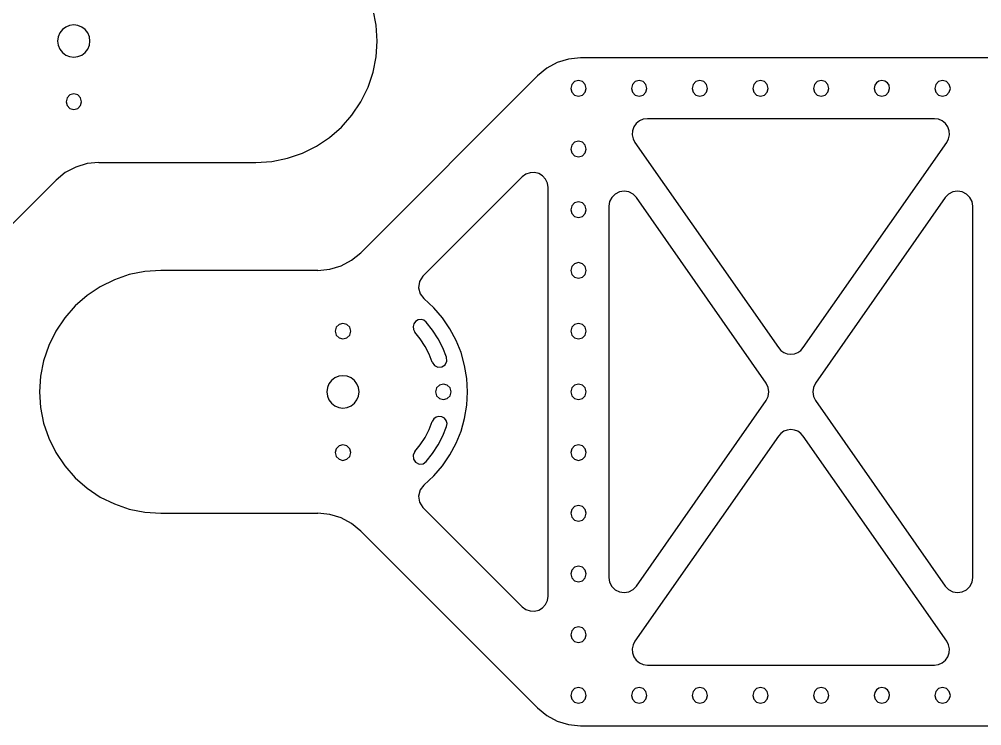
# Model space of a CAD drawing. Extents: x -1 to 592, y 0 to 291.
# Drawn here: x 256.7 to 458.2, y 0.3 to 148.1 of the extents above; entities that cross this region are included whole.
import ezdxf

# ---------------------------------------------------------------- set-up
doc = ezdxf.new("R2010")
doc.units = 0

msp = doc.modelspace()

# ---------------------------------------------------------------- linework, layer by layer
at = {"layer": 'CUT'}
for p, q in [((331.413472, 146.796825), (330.775418, 150.035933)), ((265.200633, 145.204073), (264.864978, 144.396406)), ((265.732266, 145.898592), (265.200633, 145.204073)), ((266.437138, 146.440578), (265.732266, 145.898592)), ((267.258949, 146.780023), (266.437138, 146.440578)), ((268.126236, 146.893171), (267.258949, 146.780023)), ((268.993523, 146.780023), (268.126236, 146.893171)), ((269.815334, 146.440578), (268.993523, 146.780023)), ((270.520207, 145.898592), (269.815334, 146.440578)), ((271.051839, 145.204073), (270.520207, 145.898592)), ((271.387494, 144.396406), (271.051839, 145.204073)), ((331.626156, 143.514975), (331.413472, 146.796825)), ((264.864978, 144.396406), (264.74804, 143.514975)), ((264.74804, 143.514975), (264.864978, 142.633544)), ((271.504432, 143.514975), (271.387494, 144.396406)), ((271.387494, 142.633544), (271.504432, 143.514975)), ((271.504432, 143.514975), (271.504432, 143.514975)), ((331.413472, 140.233125), (331.626156, 143.514975)), ((264.864978, 142.633544), (265.200633, 141.825877)), ((265.200633, 141.825877), (265.732266, 141.131358)), ((265.732266, 141.131358), (266.437138, 140.589372)), ((269.815334, 140.589372), (270.520207, 141.131358)), ((270.520207, 141.131358), (271.051839, 141.825877)), ((271.051839, 141.825877), (271.387494, 142.633544)), ((266.437138, 140.589372), (267.258949, 140.249927)), ((267.258949, 140.249927), (268.126236, 140.136779)), ((268.126236, 140.136779), (268.993523, 140.249927)), ((268.993523, 140.249927), (269.815334, 140.589372)), ((330.775418, 136.994017), (331.413472, 140.233125)), ((371.682499, 139.718478), (369.311641, 138.998031)), ((374.171711, 139.964761), (371.682499, 139.718478)), ((566.922411, 139.964888), (374.17105, 139.964888)), ((329.711996, 133.840392), (330.775418, 136.994017)), ((367.125759, 137.831014), (365.191473, 136.245023)), ((369.311641, 138.998031), (367.125759, 137.831014)), ((365.191103, 136.245115), (328.181232, 99.234451)), ((372.94521, 135.028077), (372.347876, 134.430742)), ((373.761184, 135.246716), (372.94521, 135.028077)), ((374.577158, 135.028077), (373.761184, 135.246716)), ((375.174492, 134.430742), (374.577158, 135.028077)), ((385.645194, 135.028077), (385.04786, 134.430742)), ((386.461168, 135.246716), (385.645194, 135.028077)), ((387.277142, 135.028077), (386.461168, 135.246716)), ((387.874476, 134.430742), (387.277142, 135.028077)), ((398.345178, 135.028077), (397.747844, 134.430742)), ((399.161152, 135.246716), (398.345178, 135.028077)), ((399.977126, 135.028077), (399.161152, 135.246716)), ((400.57446, 134.430742), (399.977126, 135.028077)), ((411.045162, 135.028077), (410.447828, 134.430742)), ((411.861136, 135.246716), (411.045162, 135.028077)), ((412.67711, 135.028077), (411.861136, 135.246716)), ((413.274444, 134.430742), (412.67711, 135.028077)), ((423.745146, 135.028077), (423.147812, 134.430742)), ((424.56112, 135.246716), (423.745146, 135.028077)), ((425.377094, 135.028077), (424.56112, 135.246716)), ((425.974428, 134.430742), (425.377094, 135.028077)), ((436.625876, 135.11847), (436.107143, 134.76873)), ((437.261104, 135.246716), (436.625876, 135.11847)), ((437.896332, 135.11847), (437.261104, 135.246716)), ((438.415065, 134.76873), (437.896332, 135.11847)), ((449.145114, 135.028077), (448.54778, 134.430742)), ((449.961088, 135.246716), (449.145114, 135.028077)), ((450.777062, 135.028077), (449.961088, 135.246716)), ((451.374396, 134.430742), (450.777062, 135.028077)), ((328.223206, 130.814991), (329.711996, 133.840392)), ((372.347876, 134.430742), (372.129236, 133.614769)), ((372.129236, 133.614769), (372.347876, 132.798795)), ((375.393132, 133.614769), (375.174492, 134.430742)), ((375.174492, 132.798795), (375.393132, 133.614769)), ((375.393132, 133.614769), (375.393132, 133.614769)), ((385.04786, 134.430742), (384.82922, 133.614769)), ((384.82922, 133.614769), (385.04786, 132.798795)), ((388.093116, 133.614769), (387.874476, 134.430742)), ((387.874476, 132.798795), (388.093116, 133.614769)), ((388.093116, 133.614769), (388.093116, 133.614769)), ((397.747844, 134.430742), (397.529204, 133.614769)), ((397.529204, 133.614769), (397.747844, 132.798795)), ((400.7931, 133.614769), (400.57446, 134.430742)), ((400.57446, 132.798795), (400.7931, 133.614769)), ((400.7931, 133.614769), (400.7931, 133.614769)), ((410.447828, 134.430742), (410.229188, 133.614769)), ((410.229188, 133.614769), (410.447828, 132.798795)), ((413.493084, 133.614769), (413.274444, 134.430742)), ((413.274444, 132.798795), (413.493084, 133.614769)), ((413.493084, 133.614769), (413.493084, 133.614769)), ((423.147812, 134.430742), (422.929172, 133.614769)), ((422.929172, 133.614769), (423.147812, 132.798795)), ((426.193068, 133.614769), (425.974428, 134.430742)), ((425.974428, 132.798795), (426.193068, 133.614769)), ((426.193068, 133.614769), (426.193068, 133.614769)), ((435.757403, 134.249996), (435.629156, 133.614769)), ((435.629156, 133.614769), (435.847796, 132.798795)), ((436.107143, 134.76873), (435.757403, 134.249996)), ((438.764805, 134.249996), (438.415065, 134.76873)), ((438.674412, 132.798795), (438.893052, 133.614769)), ((438.893052, 133.614769), (438.764805, 134.249996)), ((438.893052, 133.614769), (438.893052, 133.614769)), ((448.54778, 134.430742), (448.32914, 133.614769)), ((448.32914, 133.614769), (448.54778, 132.798795)), ((451.593036, 133.614769), (451.374396, 134.430742)), ((451.374396, 132.798795), (451.593036, 133.614769)), ((451.593036, 133.614769), (451.593036, 133.614769)), ((266.712928, 131.630965), (266.494288, 130.814991)), ((267.310262, 132.228299), (266.712928, 131.630965)), ((268.126236, 132.446939), (267.310262, 132.228299)), ((268.94221, 132.228299), (268.126236, 132.446939)), ((269.539544, 131.630965), (268.94221, 132.228299)), ((269.758184, 130.814991), (269.539544, 131.630965)), ((372.347876, 132.798795), (372.94521, 132.20146)), ((372.94521, 132.20146), (373.761184, 131.982821)), ((373.761184, 131.982821), (374.577158, 132.20146)), ((374.577158, 132.20146), (375.174492, 132.798795)), ((385.04786, 132.798795), (385.645194, 132.20146)), ((385.645194, 132.20146), (386.461168, 131.982821)), ((386.461168, 131.982821), (387.277142, 132.20146)), ((387.277142, 132.20146), (387.874476, 132.798795)), ((397.747844, 132.798795), (398.345178, 132.20146)), ((398.345178, 132.20146), (399.161152, 131.982821)), ((399.161152, 131.982821), (399.977126, 132.20146)), ((399.977126, 132.20146), (400.57446, 132.798795)), ((410.447828, 132.798795), (411.045162, 132.20146)), ((411.045162, 132.20146), (411.861136, 131.982821)), ((411.861136, 131.982821), (412.67711, 132.20146)), ((412.67711, 132.20146), (413.274444, 132.798795)), ((423.147812, 132.798795), (423.745146, 132.20146)), ((423.745146, 132.20146), (424.56112, 131.982821)), ((424.56112, 131.982821), (425.377094, 132.20146)), ((425.377094, 132.20146), (425.974428, 132.798795)), ((435.847796, 132.798795), (436.44513, 132.20146)), ((436.44513, 132.20146), (437.261104, 131.982821)), ((437.261104, 131.982821), (438.077078, 132.20146)), ((438.077078, 132.20146), (438.674412, 132.798795)), ((448.54778, 132.798795), (449.145114, 132.20146)), ((449.145114, 132.20146), (449.961088, 131.982821)), ((449.961088, 131.982821), (450.777062, 132.20146)), ((450.777062, 132.20146), (451.374396, 132.798795)), ((266.494288, 130.814991), (266.712928, 129.999017)), ((266.712928, 129.999017), (267.310262, 129.401683)), ((267.310262, 129.401683), (268.126236, 129.183043)), ((268.126236, 129.183043), (268.94221, 129.401683)), ((268.94221, 129.401683), (269.539544, 129.999017)), ((269.539544, 129.999017), (269.758184, 130.814991)), ((269.758184, 130.814991), (269.758184, 130.814991)), ((326.347527, 128.01296), (328.223206, 130.814991)), ((324.148118, 125.515197), (326.347527, 128.01296)), ((387.317256, 127.145452), (386.532836, 126.804181)), ((388.179846, 127.264777), (387.317256, 127.145452)), ((448.243706, 127.264904), (388.180719, 127.264904)), ((449.105026, 127.145452), (448.242436, 127.264777)), ((449.889447, 126.804181), (449.105026, 127.145452)), ((321.661995, 123.343072), (324.148118, 125.515197)), ((385.363689, 125.556028), (385.071174, 124.735824)), ((385.867881, 126.266021), (385.363689, 125.556028)), ((386.532836, 126.804181), (385.867881, 126.266021)), ((450.554401, 126.266021), (449.889447, 126.804181)), ((451.058594, 125.556028), (450.554401, 126.266021)), ((451.351108, 124.735824), (451.058594, 125.556028)), ((318.926172, 121.517957), (321.661995, 123.343072)), ((385.071174, 124.735824), (385.011622, 123.882458)), ((385.011622, 123.882458), (385.181876, 123.044129)), ((385.181876, 123.044129), (385.578784, 122.269039)), ((450.843499, 122.269039), (451.240406, 123.044129)), ((451.240406, 123.044129), (451.410661, 123.882458)), ((451.410661, 123.882458), (451.351108, 124.735824)), ((315.977665, 120.061223), (318.926172, 121.517957)), ((372.347876, 121.730758), (372.129236, 120.914785)), ((372.129236, 120.914785), (372.347876, 120.098811)), ((372.94521, 122.328093), (372.347876, 121.730758)), ((373.761184, 122.546732), (372.94521, 122.328093)), ((374.577158, 122.328093), (373.761184, 122.546732)), ((375.174492, 121.730758), (374.577158, 122.328093)), ((375.393132, 120.914785), (375.174492, 121.730758)), ((375.174492, 120.098811), (375.393132, 120.914785)), ((375.393132, 120.914785), (375.393132, 120.914785)), ((385.579869, 122.269047), (415.610039, 79.367178)), ((420.811741, 79.367178), (450.844557, 122.269047)), ((309.590657, 118.338377), (312.853488, 118.994239)), ((312.853488, 118.994239), (315.977665, 120.061223)), ((372.347876, 120.098811), (372.94521, 119.501476)), ((372.94521, 119.501476), (373.761184, 119.282837)), ((373.761184, 119.282837), (374.577158, 119.501476)), ((374.577158, 119.501476), (375.174492, 120.098811)), ((268.526685, 117.148276), (266.340802, 115.981258)), ((270.897542, 117.868724), (268.526685, 117.148276)), ((273.386755, 118.115007), (270.897542, 117.868724)), ((273.386093, 118.115094), (306.226135, 118.115094)), ((306.226188, 118.115007), (309.590657, 118.338377)), ((266.340802, 115.981258), (264.406517, 114.395266)), ((361.992294, 115.084296), (341.204008, 94.298126)), ((362.748034, 115.643933), (361.991156, 115.084217)), ((363.616802, 115.953127), (362.748034, 115.643933)), ((364.537763, 115.999922), (363.616802, 115.953127)), ((365.451218, 115.772446), (364.537763, 115.999922)), ((366.257978, 115.287383), (365.451218, 115.772446)), ((366.876104, 114.603074), (366.257978, 115.287383)), ((227.396012, 77.384923), (264.406146, 114.395322)), ((367.271781, 113.770129), (366.876104, 114.603074)), ((367.411192, 112.839156), (367.271781, 113.770129)), ((367.410954, 27.390642), (367.410954, 112.839045)), ((380.725777, 110.812066), (380.272261, 109.933755)), ((381.42711, 111.508658), (380.725777, 110.812066)), ((382.331644, 111.962688), (381.42711, 111.508658)), ((383.333036, 112.109448), (382.331644, 111.962688)), ((384.307059, 111.940965), (383.333036, 112.109448)), ((385.182272, 111.481499), (384.307059, 111.940965)), ((385.887235, 110.755308), (385.182272, 111.481499)), ((451.240012, 111.481482), (450.535048, 110.755308)), ((452.115221, 111.940935), (451.240012, 111.481482)), ((453.089235, 112.10941), (452.115221, 111.940935)), ((454.090616, 111.962649), (453.089235, 112.10941)), ((454.995141, 111.508624), (454.090616, 111.962649)), ((455.696469, 110.812042), (454.995141, 111.508624)), ((456.149987, 109.933743), (455.696469, 110.812042)), ((372.347876, 109.030774), (372.129236, 108.214801)), ((372.94521, 109.628109), (372.347876, 109.030774)), ((373.761184, 109.846748), (372.94521, 109.628109)), ((374.577158, 109.628109), (373.761184, 109.846748)), ((375.174492, 109.030774), (374.577158, 109.628109)), ((375.393132, 108.214801), (375.174492, 109.030774)), ((380.110938, 108.934593), (380.110938, 31.295093)), ((380.272261, 109.933755), (380.111176, 108.934567)), ((413.062105, 71.935571), (385.886785, 110.755189)), ((450.534995, 110.755189), (423.362321, 71.935571)), ((456.31108, 108.934567), (456.149987, 109.933743)), ((456.310842, 31.295093), (456.310842, 108.934593)), ((372.129236, 108.214801), (372.347876, 107.398827)), ((372.347876, 107.398827), (372.94521, 106.801492)), ((372.94521, 106.801492), (373.761184, 106.582853)), ((373.761184, 106.582853), (374.577158, 106.801492)), ((374.577158, 106.801492), (375.174492, 107.398827)), ((375.174492, 107.398827), (375.393132, 108.214801)), ((375.393132, 108.214801), (375.393132, 108.214801)), ((326.246709, 97.648565), (328.180994, 99.234557)), ((324.060826, 96.481547), (326.246709, 97.648565)), ((372.94521, 96.928125), (372.347876, 96.33079)), ((373.761184, 97.146764), (372.94521, 96.928125)), ((374.577158, 96.928125), (373.761184, 97.146764)), ((375.174492, 96.33079), (374.577158, 96.928125)), ((282.996827, 95.291447), (279.733996, 94.635585)), ((286.361296, 95.514817), (282.996827, 95.291447)), ((319.201285, 95.514944), (286.361244, 95.514944)), ((319.200756, 95.514817), (321.689968, 95.761099)), ((321.689968, 95.761099), (324.060826, 96.481547)), ((372.347876, 96.33079), (372.129236, 95.514817)), ((372.129236, 95.514817), (372.347876, 94.698843)), ((372.347876, 94.698843), (372.94521, 94.101508)), ((374.577158, 94.101508), (375.174492, 94.698843)), ((375.393132, 95.514817), (375.174492, 96.33079)), ((375.174492, 94.698843), (375.393132, 95.514817)), ((375.393132, 95.514817), (375.393132, 95.514817)), ((276.60982, 93.568601), (273.661312, 92.111866)), ((279.733996, 94.635585), (276.60982, 93.568601)), ((340.490328, 93.20194), (340.278428, 91.910466)), ((341.205145, 94.298227), (340.490328, 93.20194)), ((372.94521, 94.101508), (373.761184, 93.882869)), ((373.761184, 93.882869), (374.577158, 94.101508)), ((273.661312, 92.111866), (270.925489, 90.286751)), ((340.278428, 91.910466), (340.605452, 90.643239)), ((270.925489, 90.286751), (268.439366, 88.114627)), ((340.605452, 90.643239), (341.415833, 89.615576)), ((343.468086, 87.701004), (341.415833, 89.615576)), ((268.439366, 88.114627), (266.239957, 85.616864)), ((345.281022, 85.59179), (343.468086, 87.701004)), ((266.239957, 85.616864), (264.364279, 82.814833)), ((339.669846, 84.856934), (339.285511, 84.35729)), ((340.217917, 85.168344), (339.669846, 84.856934)), ((340.821895, 85.242839), (340.217917, 85.168344)), ((341.409739, 85.085432), (340.821895, 85.242839)), ((341.909412, 84.701135), (341.409739, 85.085432)), ((343.233746, 83.021863), (341.909412, 84.701135)), ((346.844064, 83.310536), (345.281022, 85.59179)), ((264.364279, 82.814833), (262.875488, 79.789432)), ((323.04794, 83.630806), (322.8293, 82.814833)), ((322.8293, 82.814833), (323.04794, 81.998859)), ((323.645274, 84.228141), (323.04794, 83.630806)), ((324.461248, 84.44678), (323.645274, 84.228141)), ((325.277222, 84.228141), (324.461248, 84.44678)), ((325.874557, 83.630806), (325.277222, 84.228141)), ((326.093196, 82.814833), (325.874557, 83.630806)), ((325.874557, 81.998859), (326.093196, 82.814833)), ((326.093196, 82.814833), (326.093196, 82.814833)), ((339.285511, 84.35729), (339.12806, 83.769457)), ((339.12806, 83.769457), (339.20251, 83.165474)), ((339.20251, 83.165474), (339.513878, 82.61738)), ((340.64902, 81.178004), (339.513878, 82.61738)), ((344.388083, 81.227334), (343.233746, 83.021863)), ((348.146635, 80.879849), (346.844064, 83.310536)), ((372.347876, 83.630806), (372.129236, 82.814833)), ((372.129236, 82.814833), (372.347876, 81.998859)), ((372.94521, 84.228141), (372.347876, 83.630806)), ((373.761184, 84.44678), (372.94521, 84.228141)), ((374.577158, 84.228141), (373.761184, 84.44678)), ((375.174492, 83.630806), (374.577158, 84.228141)), ((375.393132, 82.814833), (375.174492, 83.630806)), ((375.174492, 81.998859), (375.393132, 82.814833)), ((375.393132, 82.814833), (375.393132, 82.814833)), ((323.04794, 81.998859), (323.645274, 81.401524)), ((323.645274, 81.401524), (324.461248, 81.182885)), ((324.461248, 81.182885), (325.277222, 81.401524)), ((325.277222, 81.401524), (325.874557, 81.998859)), ((341.638451, 79.639836), (340.64902, 81.178004)), ((345.365016, 79.33038), (344.388083, 81.227334)), ((349.178158, 78.322332), (348.146635, 80.879849)), ((372.347876, 81.998859), (372.94521, 81.401524)), ((372.94521, 81.401524), (373.761184, 81.182885)), ((373.761184, 81.182885), (374.577158, 81.401524)), ((374.577158, 81.401524), (375.174492, 81.998859)), ((262.875488, 79.789432), (261.812066, 76.635806)), ((342.475821, 78.013876), (341.638451, 79.639836)), ((346.157134, 77.343836), (345.365016, 79.33038)), ((415.610092, 79.367184), (416.121463, 78.797515)), ((416.121463, 78.797515), (416.744902, 78.37178)), ((419.677381, 78.37178), (420.300819, 78.797515)), ((420.300819, 78.797515), (420.812191, 79.367184)), ((261.812066, 76.635806), (261.174013, 73.396698)), ((343.154778, 76.311123), (342.475821, 78.013876)), ((346.214279, 76.524012), (346.157134, 77.343836)), ((349.928056, 75.66059), (349.178158, 78.322332)), ((416.744902, 78.37178), (417.451198, 78.105185)), ((417.451198, 78.105185), (418.211141, 78.012941)), ((418.211141, 78.012941), (418.971084, 78.105185)), ((418.971084, 78.105185), (419.677381, 78.37178)), ((343.154778, 76.311123), (343.614042, 75.629615)), ((343.614042, 75.629615), (344.352544, 75.269074)), ((344.352544, 75.269074), (345.172375, 75.32612)), ((345.172375, 75.32612), (345.853827, 75.785466)), ((345.853827, 75.785466), (346.214279, 76.524012)), ((350.385751, 72.917228), (349.928056, 75.66059)), ((261.174013, 73.396698), (260.961328, 70.114849)), ((322.772151, 73.040452), (322.067278, 72.498465)), ((323.593961, 73.379896), (322.772151, 73.040452)), ((324.461248, 73.493044), (323.593961, 73.379896)), ((325.328536, 73.379896), (324.461248, 73.493044)), ((326.150346, 73.040452), (325.328536, 73.379896)), ((326.855219, 72.498465), (326.150346, 73.040452)), ((350.540666, 70.114849), (350.385751, 72.917228)), ((321.199991, 70.996279), (321.083053, 70.114849)), ((321.535645, 71.803946), (321.199991, 70.996279)), ((322.067278, 72.498465), (321.535645, 71.803946)), ((327.386852, 71.803946), (326.855219, 72.498465)), ((327.722506, 70.996279), (327.386852, 71.803946)), ((327.839444, 70.114849), (327.722506, 70.996279)), ((344.072552, 70.930822), (343.853912, 70.114849)), ((344.669886, 71.528157), (344.072552, 70.930822)), ((345.48586, 71.746796), (344.669886, 71.528157)), ((346.301834, 71.528157), (345.48586, 71.746796)), ((346.899169, 70.930822), (346.301834, 71.528157)), ((347.117808, 70.114849), (346.899169, 70.930822)), ((372.347876, 70.930822), (372.129236, 70.114849)), ((372.94521, 71.528157), (372.347876, 70.930822)), ((373.761184, 71.746796), (372.94521, 71.528157)), ((374.577158, 71.528157), (373.761184, 71.746796)), ((375.174492, 70.930822), (374.577158, 71.528157)), ((375.393132, 70.114849), (375.174492, 70.930822)), ((413.4915, 71.059141), (413.061046, 71.93559)), ((413.634985, 70.114849), (413.4915, 71.059141)), ((422.930782, 71.059141), (422.787298, 70.114849)), ((423.361236, 71.93559), (422.930782, 71.059141)), ((260.961328, 70.114849), (261.174013, 66.832999)), ((321.083053, 70.114849), (321.199991, 69.233418)), ((321.199991, 69.233418), (321.535645, 68.425751)), ((327.386852, 68.425751), (327.722506, 69.233418)), ((327.722506, 69.233418), (327.839444, 70.114849)), ((327.839444, 70.114849), (327.839444, 70.114849)), ((343.853912, 70.114849), (344.072552, 69.298875)), ((344.072552, 69.298875), (344.669886, 68.70154)), ((344.669886, 68.70154), (345.48586, 68.482901)), ((345.48586, 68.482901), (346.301834, 68.70154)), ((346.301834, 68.70154), (346.899169, 69.298875)), ((346.899169, 69.298875), (347.117808, 70.114849)), ((347.117808, 70.114849), (347.117808, 70.114849)), ((350.385751, 67.312469), (350.540666, 70.114849)), ((372.129236, 70.114849), (372.347876, 69.298875)), ((372.347876, 69.298875), (372.94521, 68.70154)), ((372.94521, 68.70154), (373.761184, 68.482901)), ((373.761184, 68.482901), (374.577158, 68.70154)), ((374.577158, 68.70154), (375.174492, 69.298875)), ((375.174492, 69.298875), (375.393132, 70.114849)), ((375.393132, 70.114849), (375.393132, 70.114849)), ((413.061046, 68.294107), (413.4915, 69.170556)), ((413.4915, 69.170556), (413.634985, 70.114849)), ((422.787298, 70.114849), (422.930782, 69.170556)), ((422.930782, 69.170556), (423.361236, 68.294107)), ((261.174013, 66.832999), (261.812066, 63.593891)), ((321.535645, 68.425751), (322.067278, 67.731232)), ((322.067278, 67.731232), (322.772151, 67.189245)), ((322.772151, 67.189245), (323.593961, 66.849801)), ((323.593961, 66.849801), (324.461248, 66.736653)), ((324.461248, 66.736653), (325.328536, 66.849801)), ((325.328536, 66.849801), (326.150346, 67.189245)), ((326.150346, 67.189245), (326.855219, 67.731232)), ((326.855219, 67.731232), (327.386852, 68.425751)), ((349.928056, 64.569107), (350.385751, 67.312469)), ((385.886785, 29.474498), (413.062105, 68.294115)), ((423.362321, 68.294115), (450.534995, 29.474498)), ((343.959606, 64.82869), (343.47377, 64.462246)), ((344.547396, 64.986237), (343.959606, 64.82869)), ((345.17225, 64.903214), (344.547396, 64.986237)), ((345.715961, 64.584289), (345.17225, 64.903214)), ((346.082464, 64.098497), (345.715961, 64.584289)), ((349.178158, 61.907365), (349.928056, 64.569107)), ((261.812066, 63.593891), (262.875488, 60.440265)), ((342.475821, 62.215821), (343.154778, 63.918574)), ((343.47377, 64.462246), (343.154778, 63.918574)), ((345.365016, 60.899317), (346.157134, 62.885862)), ((346.240081, 63.510725), (346.082464, 64.098497)), ((346.157134, 62.885862), (346.240081, 63.510725)), ((262.875488, 60.440265), (264.364279, 57.414865)), ((340.64902, 59.051693), (341.638451, 60.589861)), ((341.638451, 60.589861), (342.475821, 62.215821)), ((344.388083, 59.002364), (345.365016, 60.899317)), ((348.146635, 59.349848), (349.178158, 61.907365)), ((415.610039, 60.862508), (385.579869, 17.960904)), ((416.121463, 61.432182), (415.610092, 60.862513)), ((416.744902, 61.857917), (416.121463, 61.432182)), ((417.451198, 62.124512), (416.744902, 61.857917)), ((418.211141, 62.216756), (417.451198, 62.124512)), ((418.971084, 62.124512), (418.211141, 62.216756)), ((419.677381, 61.857917), (418.971084, 62.124512)), ((420.300819, 61.432182), (419.677381, 61.857917)), ((420.812191, 60.862513), (420.300819, 61.432182)), ((450.844557, 17.960904), (420.811741, 60.862508)), ((323.645274, 58.828173), (323.04794, 58.230838)), ((324.461248, 59.046812), (323.645274, 58.828173)), ((325.277222, 58.828173), (324.461248, 59.046812)), ((325.874557, 58.230838), (325.277222, 58.828173)), ((339.513878, 57.612318), (340.64902, 59.051693)), ((343.233746, 57.207836), (344.388083, 59.002364)), ((346.844064, 56.919161), (348.146635, 59.349848)), ((372.94521, 58.828173), (372.347876, 58.230838)), ((373.761184, 59.046812), (372.94521, 58.828173)), ((374.577158, 58.828173), (373.761184, 59.046812)), ((375.174492, 58.230838), (374.577158, 58.828173)), ((264.364279, 57.414865), (266.239957, 54.612833)), ((323.04794, 58.230838), (322.8293, 57.414865)), ((322.8293, 57.414865), (323.04794, 56.598891)), ((323.04794, 56.598891), (323.645274, 56.001556)), ((325.277222, 56.001556), (325.874557, 56.598891)), ((326.093196, 57.414865), (325.874557, 58.230838)), ((325.874557, 56.598891), (326.093196, 57.414865)), ((326.093196, 57.414865), (326.093196, 57.414865)), ((339.513878, 57.612318), (339.15341, 56.873849)), ((339.15341, 56.873849), (339.21047, 56.054083)), ((341.909412, 55.528565), (343.233746, 57.207836)), ((345.281022, 54.637907), (346.844064, 56.919161)), ((372.347876, 58.230838), (372.129236, 57.414865)), ((372.129236, 57.414865), (372.347876, 56.598891)), ((372.347876, 56.598891), (372.94521, 56.001556)), ((374.577158, 56.001556), (375.174492, 56.598891)), ((375.393132, 57.414865), (375.174492, 58.230838)), ((375.174492, 56.598891), (375.393132, 57.414865)), ((375.393132, 57.414865), (375.393132, 57.414865)), ((266.239957, 54.612833), (268.439366, 52.11507)), ((323.645274, 56.001556), (324.461248, 55.782917)), ((324.461248, 55.782917), (325.277222, 56.001556)), ((339.21047, 56.054083), (339.669769, 55.372674)), ((339.669769, 55.372674), (340.408238, 55.012206)), ((340.408238, 55.012206), (341.228004, 55.069266)), ((341.228004, 55.069266), (341.909412, 55.528565)), ((343.468086, 52.528693), (345.281022, 54.637907)), ((372.94521, 56.001556), (373.761184, 55.782917)), ((373.761184, 55.782917), (374.577158, 56.001556)), ((341.415833, 50.614121), (343.468086, 52.528693)), ((268.439366, 52.11507), (270.925489, 49.942946)), ((341.415833, 50.614121), (340.605452, 49.586458)), ((270.925489, 49.942946), (273.661312, 48.117831)), ((340.605452, 49.586458), (340.278428, 48.319231)), ((273.661312, 48.117831), (276.60982, 46.661096)), ((276.60982, 46.661096), (279.733996, 45.594112)), ((340.278428, 48.319231), (340.490328, 47.027757)), ((340.490328, 47.027757), (341.205145, 45.93147)), ((373.761184, 46.346828), (372.94521, 46.128189)), ((374.577158, 46.128189), (373.761184, 46.346828)), ((279.733996, 45.594112), (282.996827, 44.93825)), ((282.996827, 44.93825), (286.361296, 44.714881)), ((286.361244, 44.715008), (319.201285, 44.715008)), ((321.689968, 44.468598), (319.200756, 44.714881)), ((324.060826, 43.748151), (321.689968, 44.468598)), ((341.204008, 45.93156), (361.992294, 25.14539)), ((372.347876, 45.530854), (372.129236, 44.714881)), ((372.129236, 44.714881), (372.347876, 43.898907)), ((372.94521, 46.128189), (372.347876, 45.530854)), ((375.174492, 45.530854), (374.577158, 46.128189)), ((375.393132, 44.714881), (375.174492, 45.530854)), ((375.174492, 43.898907), (375.393132, 44.714881)), ((375.393132, 44.714881), (375.393132, 44.714881)), ((326.246708, 42.581134), (324.060826, 43.748151)), ((328.180994, 40.995143), (326.246708, 42.581134)), ((372.347876, 43.898907), (372.94521, 43.301572)), ((372.94521, 43.301572), (373.761184, 43.082933)), ((373.761184, 43.082933), (374.577158, 43.301572)), ((374.577158, 43.301572), (375.174492, 43.898907)), ((328.181232, 40.995235), (365.191103, 3.98563)), ((372.347876, 32.83087), (372.129236, 32.014897)), ((372.94521, 33.428205), (372.347876, 32.83087)), ((373.761184, 33.646844), (372.94521, 33.428205)), ((374.577158, 33.428205), (373.761184, 33.646844)), ((375.174492, 32.83087), (374.577158, 33.428205)), ((375.393132, 32.014897), (375.174492, 32.83087)), ((372.129236, 32.014897), (372.347876, 31.198923)), ((372.347876, 31.198923), (372.94521, 30.601588)), ((372.94521, 30.601588), (373.761184, 30.382949)), ((373.761184, 30.382949), (374.577158, 30.601588)), ((374.577158, 30.601588), (375.174492, 31.198923)), ((375.174492, 31.198923), (375.393132, 32.014897)), ((375.393132, 32.014897), (375.393132, 32.014897)), ((380.111176, 31.29513), (380.272261, 30.295942)), ((380.272261, 30.295942), (380.725777, 29.417631)), ((455.696469, 29.417655), (456.149987, 30.295954)), ((456.149987, 30.295954), (456.31108, 31.29513)), ((380.725777, 29.417631), (381.42711, 28.721039)), ((381.42711, 28.721039), (382.331644, 28.267009)), ((382.331644, 28.267009), (383.333036, 28.120249)), ((383.333036, 28.120249), (384.307059, 28.288732)), ((384.307059, 28.288732), (385.182272, 28.748198)), ((385.182272, 28.748198), (385.887235, 29.474389)), ((450.535048, 29.474389), (451.240012, 28.748215)), ((451.240012, 28.748215), (452.115221, 28.288762)), ((452.115221, 28.288762), (453.089235, 28.120287)), ((453.089235, 28.120287), (454.090616, 28.267048)), ((454.090616, 28.267048), (454.995141, 28.721073)), ((454.995141, 28.721073), (455.696469, 29.417655)), ((366.876104, 25.626625), (367.271781, 26.459571)), ((367.271781, 26.459571), (367.411192, 27.390544)), ((361.991156, 25.145483), (362.748034, 24.585766)), ((362.748034, 24.585766), (363.616802, 24.276573)), ((363.616802, 24.276573), (364.537763, 24.229777)), ((364.537763, 24.229777), (365.451218, 24.457254)), ((365.451218, 24.457254), (366.257978, 24.942317)), ((366.257978, 24.942317), (366.876104, 25.626625)), ((372.94521, 20.728216), (372.347876, 20.130881)), ((373.761184, 20.946855), (372.94521, 20.728216)), ((374.577158, 20.728216), (373.761184, 20.946855)), ((375.174492, 20.130881), (374.577158, 20.728216)), ((372.347876, 20.130881), (372.129236, 19.314907)), ((372.129236, 19.314907), (372.347876, 18.498933)), ((372.347876, 18.498933), (372.94521, 17.901599)), ((374.577158, 17.901599), (375.174492, 18.498933)), ((375.393132, 19.314907), (375.174492, 20.130881)), ((375.174492, 18.498933), (375.393132, 19.314907)), ((375.393132, 19.314907), (375.393132, 19.314907)), ((372.94521, 17.901599), (373.761184, 17.682959)), ((373.761184, 17.682959), (374.577158, 17.901599)), ((385.181871, 17.185575), (385.011613, 16.347244)), ((385.011613, 16.347244), (385.071164, 15.493874)), ((385.578784, 17.960666), (385.181871, 17.185575)), ((451.240411, 17.185575), (450.843499, 17.960666)), ((451.410669, 16.347244), (451.240411, 17.185575)), ((451.351119, 15.493874), (451.410669, 16.347244)), ((385.071164, 15.493874), (385.363678, 14.673666)), ((385.363678, 14.673666), (385.867872, 13.963671)), ((450.554411, 13.963671), (451.058605, 14.673666)), ((451.058605, 14.673666), (451.351119, 15.493874)), ((385.867872, 13.963671), (386.532829, 13.425509)), ((386.532829, 13.425509), (387.317253, 13.084238)), ((387.317253, 13.084238), (388.179846, 12.964915)), ((388.180719, 12.965577), (448.243706, 12.965577)), ((448.242436, 12.964915), (449.10503, 13.084238)), ((449.10503, 13.084238), (449.889453, 13.425509)), ((449.889453, 13.425509), (450.554411, 13.963671)), ((373.761184, 8.246871), (372.94521, 8.028232)), ((374.577158, 8.028232), (373.761184, 8.246871)), ((386.461168, 8.246871), (385.645194, 8.028232)), ((387.277142, 8.028232), (386.461168, 8.246871)), ((399.161152, 8.246871), (398.345178, 8.028232)), ((399.977126, 8.028232), (399.161152, 8.246871)), ((411.861136, 8.246871), (411.045162, 8.028232)), ((412.67711, 8.028232), (411.861136, 8.246871)), ((424.56112, 8.246871), (423.745146, 8.028232)), ((425.377094, 8.028232), (424.56112, 8.246871)), ((436.625876, 8.118624), (436.107143, 7.768884)), ((437.261104, 8.246871), (436.625876, 8.118624)), ((437.896332, 8.118624), (437.261104, 8.246871)), ((438.415065, 7.768884), (437.896332, 8.118624)), ((449.961088, 8.246871), (449.145114, 8.028232)), ((450.777062, 8.028232), (449.961088, 8.246871)), ((372.347876, 7.430897), (372.129236, 6.614923)), ((372.129236, 6.614923), (372.347876, 5.798949)), ((372.94521, 8.028232), (372.347876, 7.430897)), ((375.174492, 7.430897), (374.577158, 8.028232)), ((375.393132, 6.614923), (375.174492, 7.430897)), ((375.174492, 5.798949), (375.393132, 6.614923)), ((375.393132, 6.614923), (375.393132, 6.614923)), ((385.04786, 7.430897), (384.82922, 6.614923)), ((384.82922, 6.614923), (385.04786, 5.798949)), ((385.645194, 8.028232), (385.04786, 7.430897)), ((387.874476, 7.430897), (387.277142, 8.028232)), ((388.093116, 6.614923), (387.874476, 7.430897)), ((387.874476, 5.798949), (388.093116, 6.614923)), ((388.093116, 6.614923), (388.093116, 6.614923)), ((397.747844, 7.430897), (397.529204, 6.614923)), ((397.529204, 6.614923), (397.747844, 5.798949)), ((398.345178, 8.028232), (397.747844, 7.430897)), ((400.57446, 7.430897), (399.977126, 8.028232)), ((400.7931, 6.614923), (400.57446, 7.430897)), ((400.57446, 5.798949), (400.7931, 6.614923)), ((400.7931, 6.614923), (400.7931, 6.614923)), ((410.447828, 7.430897), (410.229188, 6.614923)), ((410.229188, 6.614923), (410.447828, 5.798949)), ((411.045162, 8.028232), (410.447828, 7.430897)), ((413.274444, 7.430897), (412.67711, 8.028232)), ((413.493084, 6.614923), (413.274444, 7.430897)), ((413.274444, 5.798949), (413.493084, 6.614923)), ((413.493084, 6.614923), (413.493084, 6.614923)), ((423.147812, 7.430897), (422.929172, 6.614923)), ((422.929172, 6.614923), (423.147812, 5.798949)), ((423.745146, 8.028232), (423.147812, 7.430897)), ((425.974428, 7.430897), (425.377094, 8.028232)), ((426.193068, 6.614923), (425.974428, 7.430897)), ((425.974428, 5.798949), (426.193068, 6.614923)), ((426.193068, 6.614923), (426.193068, 6.614923)), ((435.757403, 7.250151), (435.629156, 6.614923)), ((435.629156, 6.614923), (435.847796, 5.798949)), ((436.107143, 7.768884), (435.757403, 7.250151)), ((438.764805, 7.250151), (438.415065, 7.768884)), ((438.674412, 5.798949), (438.893052, 6.614923)), ((438.893052, 6.614923), (438.764805, 7.250151)), ((438.893052, 6.614923), (438.893052, 6.614923)), ((448.54778, 7.430897), (448.32914, 6.614923)), ((448.32914, 6.614923), (448.54778, 5.798949)), ((449.145114, 8.028232), (448.54778, 7.430897)), ((451.374396, 7.430897), (450.777062, 8.028232)), ((451.593036, 6.614923), (451.374396, 7.430897)), ((451.374396, 5.798949), (451.593036, 6.614923)), ((451.593036, 6.614923), (451.593036, 6.614923)), ((372.347876, 5.798949), (372.94521, 5.201615)), ((372.94521, 5.201615), (373.761184, 4.982975)), ((373.761184, 4.982975), (374.577158, 5.201615)), ((374.577158, 5.201615), (375.174492, 5.798949)), ((385.04786, 5.798949), (385.645194, 5.201615)), ((385.645194, 5.201615), (386.461168, 4.982975)), ((386.461168, 4.982975), (387.277142, 5.201615)), ((387.277142, 5.201615), (387.874476, 5.798949)), ((397.747844, 5.798949), (398.345178, 5.201615)), ((398.345178, 5.201615), (399.161152, 4.982975)), ((399.161152, 4.982975), (399.977126, 5.201615)), ((399.977126, 5.201615), (400.57446, 5.798949)), ((410.447828, 5.798949), (411.045162, 5.201615)), ((411.045162, 5.201615), (411.861136, 4.982975)), ((411.861136, 4.982975), (412.67711, 5.201615)), ((412.67711, 5.201615), (413.274444, 5.798949)), ((423.147812, 5.798949), (423.745146, 5.201615)), ((423.745146, 5.201615), (424.56112, 4.982975)), ((424.56112, 4.982975), (425.377094, 5.201615)), ((425.377094, 5.201615), (425.974428, 5.798949)), ((435.847796, 5.798949), (436.44513, 5.201615)), ((436.44513, 5.201615), (437.261104, 4.982975)), ((437.261104, 4.982975), (438.077078, 5.201615)), ((438.077078, 5.201615), (438.674412, 5.798949)), ((448.54778, 5.798949), (449.145114, 5.201615)), ((449.145114, 5.201615), (449.961088, 4.982975)), ((449.961088, 4.982975), (450.777062, 5.201615)), ((450.777062, 5.201615), (451.374396, 5.798949)), ((365.191473, 3.984677), (367.125758, 2.398684)), ((367.125758, 2.398684), (369.31164, 1.231664)), ((369.31164, 1.231664), (371.682498, 0.511215)), ((371.682498, 0.511215), (374.171711, 0.264931)), ((374.17105, 0.265593), (566.922411, 0.265593))]:
    msp.add_line(p, q, dxfattribs=at)

doc.saveas('drawing.dxf')
